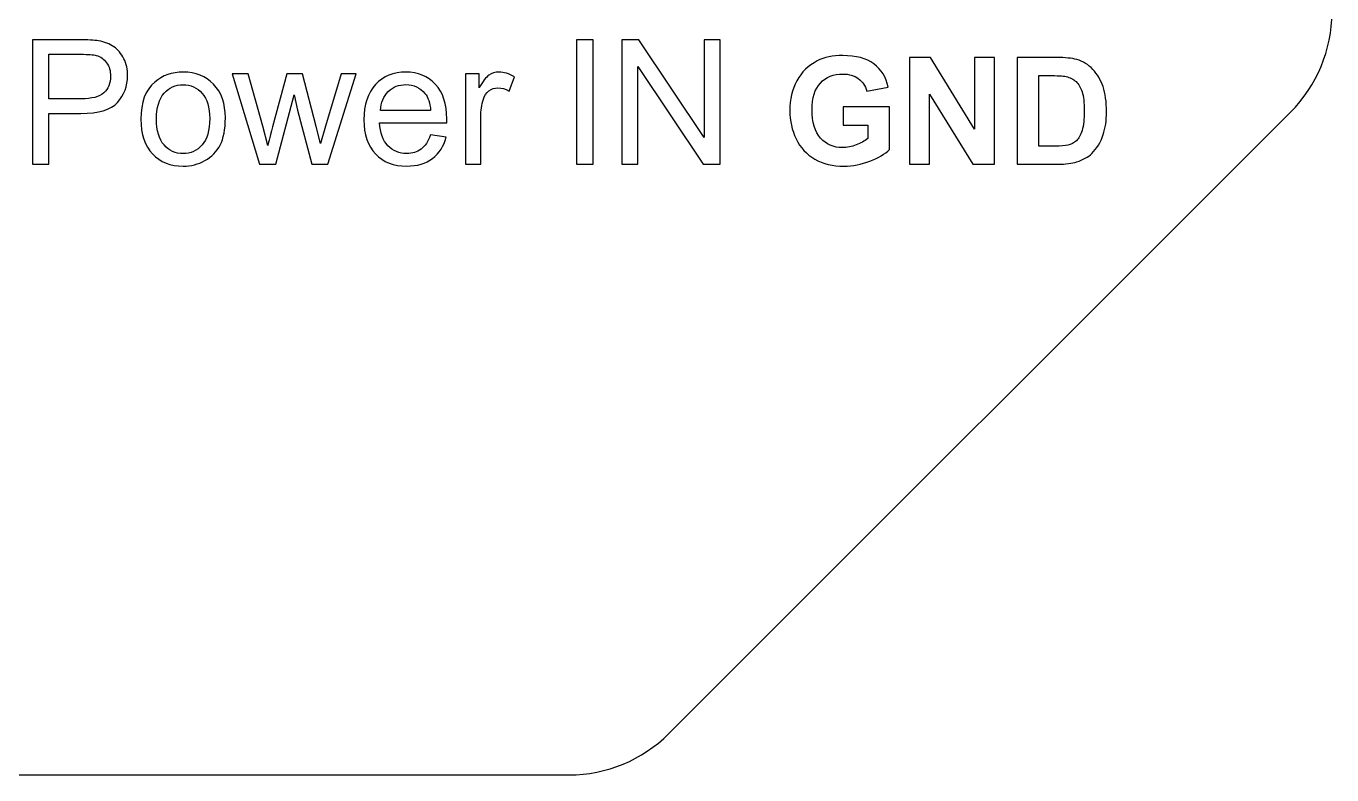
# Model space of a CAD drawing. Header units: millimetres. Extents: x -18 to 18, y -61 to 61.
# Drawn here: x -0.04 to 18.5, y -61 to -50.36 of the extents above; entities that cross this region are included whole.
import ezdxf

# ---------------------------------------------------------------- set-up
doc = ezdxf.new("R2010")
doc.units = ezdxf.units.MM
doc.header["$MEASUREMENT"] = 0
doc.layers.add('Layer 1', color=7, linetype='Continuous')

msp = doc.modelspace()

# ---------------------------------------------------------------- linework, layer by layer
at = {"layer": 'Layer 1', "lineweight": 25}
for points in [[(17.9142, -51.5858), (18.2893, -51.2107), (18.5, -50.702), (18.5, -50.1716)], [(9.0858, -60.4142), (9.0858, -60.4142), (17.9142, -51.5858), (17.9142, -51.5858)], [(7.6716, -61), (8.202, -61), (8.7107, -60.7893), (9.0858, -60.4142)], [(-18.5, -61), (-18.5, -61), (7.6716, -61), (7.6716, -61)]]:
    msp.add_open_spline(points, degree=3, dxfattribs=at)
at = {"layer": 'Layer 1', "color": 250}
for points, knots in [([(0.0519, -52.3262), (0.0519, -52.3262), (0.0519, -50.5581), (0.0519, -50.5581), (0.0519, -50.5581), (0.0519, -50.5581), (0.7195, -50.5581), (0.7195, -50.5581), (0.7195, -50.5581), (0.8368, -50.5581), (0.9265, -50.5639), (0.9887, -50.575), (0.9887, -50.575), (1.0755, -50.5894), (1.1484, -50.617), (1.2072, -50.6573), (1.2072, -50.6573), (1.2661, -50.698), (1.3134, -50.7548), (1.3492, -50.8277), (1.3492, -50.8277), (1.385, -50.9005), (1.4027, -50.9808), (1.4027, -51.0685), (1.4027, -51.0685), (1.4027, -51.2183), (1.355, -51.3454), (1.2591, -51.4492), (1.2591, -51.4492), (1.1636, -51.5533), (0.9903, -51.6051), (0.7401, -51.6051), (0.7401, -51.6051), (0.7401, -51.6051), (0.2865, -51.6051), (0.2865, -51.6051), (0.2865, -51.6051), (0.2865, -51.6051), (0.2865, -52.3262), (0.2865, -52.3262), (0.2865, -52.3262), (0.2865, -52.3262), (0.0519, -52.3262), (0.0519, -52.3262)], [0, 0, 0, 0, 0.0833333, 0.0833333, 0.0833333, 0.0833333, 0.1666667, 0.1666667, 0.1666667, 0.1666667, 0.25, 0.25, 0.25, 0.25, 0.3333333, 0.3333333, 0.3333333, 0.3333333, 0.4166667, 0.4166667, 0.4166667, 0.4166667, 0.5, 0.5, 0.5, 0.5, 0.5833333, 0.5833333, 0.5833333, 0.5833333, 0.6666667, 0.6666667, 0.6666667, 0.6666667, 0.75, 0.75, 0.75, 0.75, 0.8333333, 0.8333333, 0.8333333, 0.8333333, 1, 1, 1, 1]), ([(7.7771, -52.3262), (7.7771, -52.3262), (7.7771, -50.5581), (7.7771, -50.5581), (7.7771, -50.5581), (7.7771, -50.5581), (8.0116, -50.5581), (8.0116, -50.5581), (8.0116, -50.5581), (8.0116, -50.5581), (8.0116, -52.3262), (8.0116, -52.3262), (8.0116, -52.3262), (8.0116, -52.3262), (7.7771, -52.3262), (7.7771, -52.3262)], [0, 0, 0, 0, 0.2, 0.2, 0.2, 0.2, 0.4, 0.4, 0.4, 0.4, 0.6, 0.6, 0.6, 0.6, 1, 1, 1, 1]), ([(8.4212, -52.3262), (8.4212, -52.3262), (8.4212, -50.5581), (8.4212, -50.5581), (8.4212, -50.5581), (8.4212, -50.5581), (8.6615, -50.5581), (8.6615, -50.5581), (8.6615, -50.5581), (8.6615, -50.5581), (9.5892, -51.9459), (9.5892, -51.9459), (9.5892, -51.9459), (9.5892, -51.9459), (9.5892, -50.5581), (9.5892, -50.5581), (9.5892, -50.5581), (9.5892, -50.5581), (9.8139, -50.5581), (9.8139, -50.5581), (9.8139, -50.5581), (9.8139, -50.5581), (9.8139, -52.3262), (9.8139, -52.3262), (9.8139, -52.3262), (9.8139, -52.3262), (9.5736, -52.3262), (9.5736, -52.3262), (9.5736, -52.3262), (9.5736, -52.3262), (8.6459, -50.9384), (8.6459, -50.9384), (8.6459, -50.9384), (8.6459, -50.9384), (8.6459, -52.3262), (8.6459, -52.3262), (8.6459, -52.3262), (8.6459, -52.3262), (8.4212, -52.3262), (8.4212, -52.3262)], [0, 0, 0, 0, 0.0909091, 0.0909091, 0.0909091, 0.0909091, 0.1818182, 0.1818182, 0.1818182, 0.1818182, 0.2727273, 0.2727273, 0.2727273, 0.2727273, 0.3636364, 0.3636364, 0.3636364, 0.3636364, 0.4545455, 0.4545455, 0.4545455, 0.4545455, 0.5454545, 0.5454545, 0.5454545, 0.5454545, 0.6363636, 0.6363636, 0.6363636, 0.6363636, 0.7272727, 0.7272727, 0.7272727, 0.7272727, 0.8181818, 0.8181818, 0.8181818, 0.8181818, 1, 1, 1, 1]), ([(0.2865, -51.3977), (0.2865, -51.3977), (0.7434, -51.3977), (0.7434, -51.3977), (0.7434, -51.3977), (0.8948, -51.3977), (1.0018, -51.3697), (1.0656, -51.3133), (1.0656, -51.3133), (1.129, -51.2569), (1.1607, -51.1779), (1.1607, -51.0754), (1.1607, -51.0754), (1.1607, -51.0018), (1.1422, -50.9384), (1.1047, -50.8857), (1.1047, -50.8857), (1.0673, -50.833), (1.0179, -50.7981), (0.957, -50.7812), (0.957, -50.7812), (0.9175, -50.7709), (0.8446, -50.7655), (0.7388, -50.7655), (0.7388, -50.7655), (0.7388, -50.7655), (0.2865, -50.7655), (0.2865, -50.7655), (0.2865, -50.7655), (0.2865, -50.7655), (0.2865, -51.3977), (0.2865, -51.3977)], [0, 0, 0, 0, 0.1111111, 0.1111111, 0.1111111, 0.1111111, 0.2222222, 0.2222222, 0.2222222, 0.2222222, 0.3333333, 0.3333333, 0.3333333, 0.3333333, 0.4444444, 0.4444444, 0.4444444, 0.4444444, 0.5555556, 0.5555556, 0.5555556, 0.5555556, 0.6666667, 0.6666667, 0.6666667, 0.6666667, 0.7777778, 0.7777778, 0.7777778, 0.7777778, 1, 1, 1, 1]), ([(11.5622, -51.7695), (11.5622, -51.7695), (11.5622, -51.5134), (11.5622, -51.5134), (11.5622, -51.5134), (11.5622, -51.5134), (12.2205, -51.5134), (12.2205, -51.5134), (12.2205, -51.5134), (12.2205, -51.5134), (12.2205, -52.1181), (12.2205, -52.1181), (12.2205, -52.1181), (12.1567, -52.1805), (12.0639, -52.2352), (11.9422, -52.2828), (11.9422, -52.2828), (11.8208, -52.3301), (11.6977, -52.3537), (11.5728, -52.3537), (11.5728, -52.3537), (11.4144, -52.3537), (11.2765, -52.3206), (11.1587, -52.2539), (11.1587, -52.2539), (11.0412, -52.1872), (10.9527, -52.0916), (10.8934, -51.9678), (10.8934, -51.9678), (10.8341, -51.844), (10.8045, -51.7089), (10.8045, -51.5632), (10.8045, -51.5632), (10.8045, -51.4051), (10.8377, -51.2647), (10.9036, -51.1416), (10.9036, -51.1416), (10.9699, -51.0188), (11.0666, -50.9243), (11.194, -50.8587), (11.194, -50.8587), (11.2913, -50.8082), (11.412, -50.7832), (11.5566, -50.7832), (11.5566, -50.7832), (11.7446, -50.7832), (11.8917, -50.8227), (11.9976, -50.9017), (11.9976, -50.9017), (12.103, -50.9811), (12.1711, -51.0901), (12.2015, -51.2298), (12.2015, -51.2298), (12.2015, -51.2298), (11.8967, -51.2869), (11.8967, -51.2869), (11.8967, -51.2869), (11.8755, -51.2125), (11.8353, -51.1536), (11.7764, -51.1102), (11.7764, -51.1102), (11.7178, -51.0672), (11.6444, -51.0457), (11.5562, -51.0457), (11.5562, -51.0457), (11.4229, -51.0457), (11.3167, -51.088), (11.238, -51.173), (11.238, -51.173), (11.1594, -51.258), (11.1199, -51.384), (11.1199, -51.5508), (11.1199, -51.5508), (11.1199, -51.7311), (11.1597, -51.8662), (11.2395, -51.9561), (11.2395, -51.9561), (11.3195, -52.0461), (11.424, -52.0913), (11.5534, -52.0913), (11.5534, -52.0913), (11.6173, -52.0913), (11.6815, -52.0786), (11.7457, -52.0535), (11.7457, -52.0535), (11.8102, -52.0285), (11.8653, -51.9978), (11.9115, -51.9618), (11.9115, -51.9618), (11.9115, -51.9618), (11.9115, -51.7695), (11.9115, -51.7695), (11.9115, -51.7695), (11.9115, -51.7695), (11.5622, -51.7695), (11.5622, -51.7695)], [0, 0, 0, 0, 0.04, 0.04, 0.04, 0.04, 0.08, 0.08, 0.08, 0.08, 0.12, 0.12, 0.12, 0.12, 0.16, 0.16, 0.16, 0.16, 0.2, 0.2, 0.2, 0.2, 0.24, 0.24, 0.24, 0.24, 0.28, 0.28, 0.28, 0.28, 0.32, 0.32, 0.32, 0.32, 0.36, 0.36, 0.36, 0.36, 0.4, 0.4, 0.4, 0.4, 0.44, 0.44, 0.44, 0.44, 0.48, 0.48, 0.48, 0.48, 0.52, 0.52, 0.52, 0.52, 0.56, 0.56, 0.56, 0.56, 0.6, 0.6, 0.6, 0.6, 0.64, 0.64, 0.64, 0.64, 0.68, 0.68, 0.68, 0.68, 0.72, 0.72, 0.72, 0.72, 0.76, 0.76, 0.76, 0.76, 0.8, 0.8, 0.8, 0.8, 0.84, 0.84, 0.84, 0.84, 0.88, 0.88, 0.88, 0.88, 0.92, 0.92, 0.92, 0.92, 1, 1, 1, 1]), ([(12.5038, -52.3262), (12.5038, -52.3262), (12.5038, -50.8107), (12.5038, -50.8107), (12.5038, -50.8107), (12.5038, -50.8107), (12.8008, -50.8107), (12.8008, -50.8107), (12.8008, -50.8107), (12.8008, -50.8107), (13.4245, -51.8263), (13.4245, -51.8263), (13.4245, -51.8263), (13.4245, -51.8263), (13.4245, -50.8107), (13.4245, -50.8107), (13.4245, -50.8107), (13.4245, -50.8107), (13.7082, -50.8107), (13.7082, -50.8107), (13.7082, -50.8107), (13.7082, -50.8107), (13.7082, -52.3262), (13.7082, -52.3262), (13.7082, -52.3262), (13.7082, -52.3262), (13.4016, -52.3262), (13.4016, -52.3262), (13.4016, -52.3262), (13.4016, -52.3262), (12.7874, -51.33), (12.7874, -51.33), (12.7874, -51.33), (12.7874, -51.33), (12.7874, -52.3262), (12.7874, -52.3262), (12.7874, -52.3262), (12.7874, -52.3262), (12.5038, -52.3262), (12.5038, -52.3262)], [0, 0, 0, 0, 0.0909091, 0.0909091, 0.0909091, 0.0909091, 0.1818182, 0.1818182, 0.1818182, 0.1818182, 0.2727273, 0.2727273, 0.2727273, 0.2727273, 0.3636364, 0.3636364, 0.3636364, 0.3636364, 0.4545455, 0.4545455, 0.4545455, 0.4545455, 0.5454545, 0.5454545, 0.5454545, 0.5454545, 0.6363636, 0.6363636, 0.6363636, 0.6363636, 0.7272727, 0.7272727, 0.7272727, 0.7272727, 0.8181818, 0.8181818, 0.8181818, 0.8181818, 1, 1, 1, 1]), ([(14.0323, -50.8107), (14.0323, -50.8107), (14.5904, -50.8107), (14.5904, -50.8107), (14.5904, -50.8107), (14.7163, -50.8107), (14.8123, -50.8202), (14.8782, -50.8396), (14.8782, -50.8396), (14.9668, -50.8657), (15.043, -50.9123), (15.1061, -50.9793), (15.1061, -50.9793), (15.1696, -51.046), (15.2176, -51.1279), (15.2508, -51.2249), (15.2508, -51.2249), (15.2836, -51.3215), (15.3002, -51.4411), (15.3002, -51.5829), (15.3002, -51.5829), (15.3002, -51.7078), (15.2846, -51.815), (15.2536, -51.9053), (15.2536, -51.9053), (15.2158, -52.0158), (15.1619, -52.105), (15.0917, -52.1731), (15.0917, -52.1731), (15.0388, -52.225), (14.9671, -52.2652), (14.8772, -52.2941), (14.8772, -52.2941), (14.8098, -52.3156), (14.7199, -52.3262), (14.607, -52.3262), (14.607, -52.3262), (14.607, -52.3262), (14.0323, -52.3262), (14.0323, -52.3262), (14.0323, -52.3262), (14.0323, -52.3262), (14.0323, -50.8107), (14.0323, -50.8107)], [0, 0, 0, 0, 0.0833333, 0.0833333, 0.0833333, 0.0833333, 0.1666667, 0.1666667, 0.1666667, 0.1666667, 0.25, 0.25, 0.25, 0.25, 0.3333333, 0.3333333, 0.3333333, 0.3333333, 0.4166667, 0.4166667, 0.4166667, 0.4166667, 0.5, 0.5, 0.5, 0.5, 0.5833333, 0.5833333, 0.5833333, 0.5833333, 0.6666667, 0.6666667, 0.6666667, 0.6666667, 0.75, 0.75, 0.75, 0.75, 0.8333333, 0.8333333, 0.8333333, 0.8333333, 1, 1, 1, 1]), ([(1.5904, -51.6854), (1.5904, -51.4487), (1.6562, -51.2734), (1.7884, -51.1594), (1.7884, -51.1594), (1.8982, -51.0647), (2.0328, -51.0174), (2.1913, -51.0174), (2.1913, -51.0174), (2.367, -51.0174), (2.5111, -51.075), (2.623, -51.1903), (2.623, -51.1903), (2.7345, -51.3051), (2.7905, -51.4644), (2.7905, -51.6673), (2.7905, -51.6673), (2.7905, -51.8319), (2.7658, -51.9611), (2.7164, -52.0554), (2.7164, -52.0554), (2.667, -52.1496), (2.595, -52.2229), (2.5004, -52.2752), (2.5004, -52.2752), (2.4061, -52.3274), (2.3028, -52.3534), (2.1913, -52.3534), (2.1913, -52.3534), (2.0118, -52.3534), (1.867, -52.2962), (1.7563, -52.1813), (1.7563, -52.1813), (1.6455, -52.0665), (1.5904, -51.9011), (1.5904, -51.6854)], [0, 0, 0, 0, 0.1, 0.1, 0.1, 0.1, 0.2, 0.2, 0.2, 0.2, 0.3, 0.3, 0.3, 0.3, 0.4, 0.4, 0.4, 0.4, 0.5, 0.5, 0.5, 0.5, 0.6, 0.6, 0.6, 0.6, 0.7, 0.7, 0.7, 0.7, 0.8, 0.8, 0.8, 0.8, 1, 1, 1, 1]), ([(3.2758, -52.3262), (3.2758, -52.3262), (2.8885, -51.0446), (2.8885, -51.0446), (2.8885, -51.0446), (2.8885, -51.0446), (3.1157, -51.0446), (3.1157, -51.0446), (3.1157, -51.0446), (3.1157, -51.0446), (3.3202, -51.7842), (3.3202, -51.7842), (3.3202, -51.7842), (3.3202, -51.7842), (3.3926, -52.0595), (3.3926, -52.0595), (3.3926, -52.0595), (3.3955, -52.0459), (3.4177, -51.9578), (3.4589, -51.7953), (3.4589, -51.7953), (3.4589, -51.7953), (3.6618, -51.0446), (3.6618, -51.0446), (3.6618, -51.0446), (3.6618, -51.0446), (3.8845, -51.0446), (3.8845, -51.0446), (3.8845, -51.0446), (3.8845, -51.0446), (4.0775, -51.7887), (4.0775, -51.7887), (4.0775, -51.7887), (4.0775, -51.7887), (4.1405, -52.0328), (4.1405, -52.0328), (4.1405, -52.0328), (4.1405, -52.0328), (4.2141, -51.7854), (4.2141, -51.7854), (4.2141, -51.7854), (4.2141, -51.7854), (4.4356, -51.0446), (4.4356, -51.0446), (4.4356, -51.0446), (4.4356, -51.0446), (4.6467, -51.0446), (4.6467, -51.0446), (4.6467, -51.0446), (4.6467, -51.0446), (4.2446, -52.3262), (4.2446, -52.3262), (4.2446, -52.3262), (4.2446, -52.3262), (4.0199, -52.3262), (4.0199, -52.3262), (4.0199, -52.3262), (4.0199, -52.3262), (3.8166, -51.5595), (3.8166, -51.5595), (3.8166, -51.5595), (3.8166, -51.5595), (3.7651, -51.3401), (3.7651, -51.3401), (3.7651, -51.3401), (3.7651, -51.3401), (3.5058, -52.3262), (3.5058, -52.3262), (3.5058, -52.3262), (3.5058, -52.3262), (3.2758, -52.3262), (3.2758, -52.3262)], [0, 0, 0, 0, 0.0526316, 0.0526316, 0.0526316, 0.0526316, 0.1052632, 0.1052632, 0.1052632, 0.1052632, 0.1578947, 0.1578947, 0.1578947, 0.1578947, 0.2105263, 0.2105263, 0.2105263, 0.2105263, 0.2631579, 0.2631579, 0.2631579, 0.2631579, 0.3157895, 0.3157895, 0.3157895, 0.3157895, 0.3684211, 0.3684211, 0.3684211, 0.3684211, 0.4210526, 0.4210526, 0.4210526, 0.4210526, 0.4736842, 0.4736842, 0.4736842, 0.4736842, 0.5263158, 0.5263158, 0.5263158, 0.5263158, 0.5789474, 0.5789474, 0.5789474, 0.5789474, 0.6315789, 0.6315789, 0.6315789, 0.6315789, 0.6842105, 0.6842105, 0.6842105, 0.6842105, 0.7368421, 0.7368421, 0.7368421, 0.7368421, 0.7894737, 0.7894737, 0.7894737, 0.7894737, 0.8421053, 0.8421053, 0.8421053, 0.8421053, 0.8947368, 0.8947368, 0.8947368, 0.8947368, 1, 1, 1, 1]), ([(5.7027, -51.9113), (5.7027, -51.9113), (5.9275, -51.941), (5.9275, -51.941), (5.9275, -51.941), (5.8925, -52.0714), (5.827, -52.1731), (5.7316, -52.2451), (5.7316, -52.2451), (5.6361, -52.3171), (5.5143, -52.3534), (5.3657, -52.3534), (5.3657, -52.3534), (5.1788, -52.3534), (5.0307, -52.2957), (4.9212, -52.1805), (4.9212, -52.1805), (4.8117, -52.0657), (4.757, -51.9039), (4.757, -51.6961), (4.757, -51.6961), (4.757, -51.4813), (4.8121, -51.3142), (4.9228, -51.1956), (4.9228, -51.1956), (5.0335, -51.0767), (5.1772, -51.0174), (5.3537, -51.0174), (5.3537, -51.0174), (5.5245, -51.0174), (5.6641, -51.0754), (5.7723, -51.1919), (5.7723, -51.1919), (5.8805, -51.3084), (5.9349, -51.4722), (5.9349, -51.6833), (5.9349, -51.6833), (5.9349, -51.6961), (5.9345, -51.7154), (5.9336, -51.741), (5.9336, -51.741), (5.9336, -51.741), (4.9792, -51.741), (4.9792, -51.741), (4.9792, -51.741), (4.9874, -51.8813), (5.027, -51.9891), (5.0986, -52.0636), (5.0986, -52.0636), (5.1698, -52.1381), (5.2591, -52.1756), (5.3657, -52.1756), (5.3657, -52.1756), (5.4451, -52.1756), (5.513, -52.1546), (5.569, -52.1126), (5.569, -52.1126), (5.6254, -52.0706), (5.6698, -52.0035), (5.7027, -51.9113)], [0, 0, 0, 0, 0.0625, 0.0625, 0.0625, 0.0625, 0.125, 0.125, 0.125, 0.125, 0.1875, 0.1875, 0.1875, 0.1875, 0.25, 0.25, 0.25, 0.25, 0.3125, 0.3125, 0.3125, 0.3125, 0.375, 0.375, 0.375, 0.375, 0.4375, 0.4375, 0.4375, 0.4375, 0.5, 0.5, 0.5, 0.5, 0.5625, 0.5625, 0.5625, 0.5625, 0.625, 0.625, 0.625, 0.625, 0.6875, 0.6875, 0.6875, 0.6875, 0.75, 0.75, 0.75, 0.75, 0.8125, 0.8125, 0.8125, 0.8125, 0.875, 0.875, 0.875, 0.875, 1, 1, 1, 1]), ([(6.1995, -52.3262), (6.1995, -52.3262), (6.1995, -51.0446), (6.1995, -51.0446), (6.1995, -51.0446), (6.1995, -51.0446), (6.3946, -51.0446), (6.3946, -51.0446), (6.3946, -51.0446), (6.3946, -51.0446), (6.3946, -51.2409), (6.3946, -51.2409), (6.3946, -51.2409), (6.4444, -51.1499), (6.4905, -51.0899), (6.5329, -51.061), (6.5329, -51.061), (6.5753, -51.0318), (6.6218, -51.0174), (6.6724, -51.0174), (6.6724, -51.0174), (6.7457, -51.0174), (6.8202, -51.0405), (6.8959, -51.0861), (6.8959, -51.0861), (6.8959, -51.0861), (6.8185, -51.2866), (6.8185, -51.2866), (6.8185, -51.2866), (6.7658, -51.2569), (6.7131, -51.2421), (6.6605, -51.2421), (6.6605, -51.2421), (6.6131, -51.2421), (6.5707, -51.2565), (6.5333, -51.2849), (6.5333, -51.2849), (6.4958, -51.3133), (6.4691, -51.3528), (6.453, -51.4035), (6.453, -51.4035), (6.4288, -51.4804), (6.4168, -51.5648), (6.4168, -51.6566), (6.4168, -51.6566), (6.4168, -51.6566), (6.4168, -52.3262), (6.4168, -52.3262), (6.4168, -52.3262), (6.4168, -52.3262), (6.1995, -52.3262), (6.1995, -52.3262)], [0, 0, 0, 0, 0.0714286, 0.0714286, 0.0714286, 0.0714286, 0.1428571, 0.1428571, 0.1428571, 0.1428571, 0.2142857, 0.2142857, 0.2142857, 0.2142857, 0.2857143, 0.2857143, 0.2857143, 0.2857143, 0.3571429, 0.3571429, 0.3571429, 0.3571429, 0.4285714, 0.4285714, 0.4285714, 0.4285714, 0.5, 0.5, 0.5, 0.5, 0.5714286, 0.5714286, 0.5714286, 0.5714286, 0.6428571, 0.6428571, 0.6428571, 0.6428571, 0.7142857, 0.7142857, 0.7142857, 0.7142857, 0.7857143, 0.7857143, 0.7857143, 0.7857143, 0.8571429, 0.8571429, 0.8571429, 0.8571429, 1, 1, 1, 1]), ([(14.3392, -51.0668), (14.3392, -51.0668), (14.3392, -52.0701), (14.3392, -52.0701), (14.3392, -52.0701), (14.3392, -52.0701), (14.5668, -52.0701), (14.5668, -52.0701), (14.5668, -52.0701), (14.6518, -52.0701), (14.7132, -52.0652), (14.7509, -52.0556), (14.7509, -52.0556), (14.8006, -52.0433), (14.8416, -52.0221), (14.874, -51.9925), (14.874, -51.9925), (14.9068, -51.9629), (14.9333, -51.9142), (14.9537, -51.8464), (14.9537, -51.8464), (14.9746, -51.7787), (14.9848, -51.6859), (14.9848, -51.5688), (14.9848, -51.5688), (14.9848, -51.4517), (14.9746, -51.3621), (14.9537, -51.2993), (14.9537, -51.2993), (14.9333, -51.2365), (14.9044, -51.1878), (14.8673, -51.1525), (14.8673, -51.1525), (14.8303, -51.1176), (14.7834, -51.0936), (14.7262, -51.0813), (14.7262, -51.0813), (14.6839, -51.0718), (14.6003, -51.0668), (14.4761, -51.0668), (14.4761, -51.0668), (14.4761, -51.0668), (14.3392, -51.0668), (14.3392, -51.0668)], [0, 0, 0, 0, 0.0833333, 0.0833333, 0.0833333, 0.0833333, 0.1666667, 0.1666667, 0.1666667, 0.1666667, 0.25, 0.25, 0.25, 0.25, 0.3333333, 0.3333333, 0.3333333, 0.3333333, 0.4166667, 0.4166667, 0.4166667, 0.4166667, 0.5, 0.5, 0.5, 0.5, 0.5833333, 0.5833333, 0.5833333, 0.5833333, 0.6666667, 0.6666667, 0.6666667, 0.6666667, 0.75, 0.75, 0.75, 0.75, 0.8333333, 0.8333333, 0.8333333, 0.8333333, 1, 1, 1, 1]), ([(1.8126, -51.6858), (1.8126, -51.8496), (1.8484, -51.9723), (1.9201, -52.0533), (1.9201, -52.0533), (1.9921, -52.1348), (2.0822, -52.1756), (2.1913, -52.1756), (2.1913, -52.1756), (2.2991, -52.1756), (2.3888, -52.1348), (2.4609, -52.0529), (2.4609, -52.0529), (2.5325, -51.971), (2.5683, -51.8463), (2.5683, -51.6788), (2.5683, -51.6788), (2.5683, -51.5208), (2.5321, -51.401), (2.46, -51.3199), (2.46, -51.3199), (2.388, -51.2384), (2.2983, -51.1977), (2.1913, -51.1977), (2.1913, -51.1977), (2.0822, -51.1977), (1.9921, -51.238), (1.9201, -51.3191), (1.9201, -51.3191), (1.8484, -51.4002), (1.8126, -51.5224), (1.8126, -51.6858)], [0, 0, 0, 0, 0.1111111, 0.1111111, 0.1111111, 0.1111111, 0.2222222, 0.2222222, 0.2222222, 0.2222222, 0.3333333, 0.3333333, 0.3333333, 0.3333333, 0.4444444, 0.4444444, 0.4444444, 0.4444444, 0.5555556, 0.5555556, 0.5555556, 0.5555556, 0.6666667, 0.6666667, 0.6666667, 0.6666667, 0.7777778, 0.7777778, 0.7777778, 0.7777778, 1, 1, 1, 1]), ([(4.9916, -51.5632), (4.9916, -51.5632), (5.7052, -51.5632), (5.7052, -51.5632), (5.7052, -51.5632), (5.6958, -51.4553), (5.6682, -51.3747), (5.6233, -51.3207), (5.6233, -51.3207), (5.5546, -51.2372), (5.4649, -51.1952), (5.355, -51.1952), (5.355, -51.1952), (5.2554, -51.1952), (5.1718, -51.2286), (5.1039, -51.2952), (5.1039, -51.2952), (5.0364, -51.3619), (4.999, -51.4512), (4.9916, -51.5632)], [0, 0, 0, 0, 0.1666667, 0.1666667, 0.1666667, 0.1666667, 0.3333333, 0.3333333, 0.3333333, 0.3333333, 0.5, 0.5, 0.5, 0.5, 0.6666667, 0.6666667, 0.6666667, 0.6666667, 1, 1, 1, 1])]:
    msp.add_open_spline(points, degree=3, knots=knots, dxfattribs=at)

doc.saveas('drawing.dxf')
